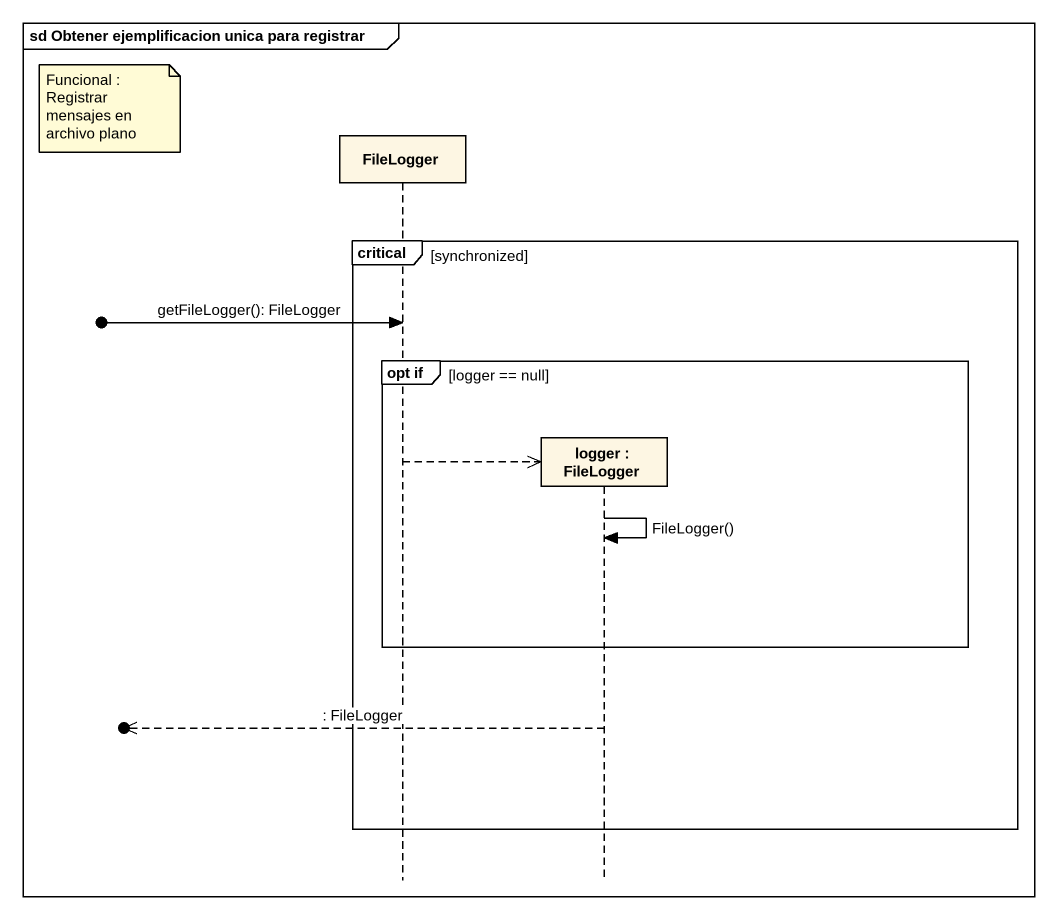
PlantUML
@startuml
mainframe sd Obtener ejemplificacion unica para registrar
hide footbox
participant FileLogger
participant "logger : FileLogger" as logger

note left of FileLogger : Funcional : Registrar mensajes en archivo plano
critical synchronized
  [o-> FileLogger : getFileLogger(): FileLogger
  group opt if [logger == null]
    FileLogger -->> logger **
    logger -> logger : FileLogger()
  end
  [o<<-- logger : : FileLogger
end
@enduml
